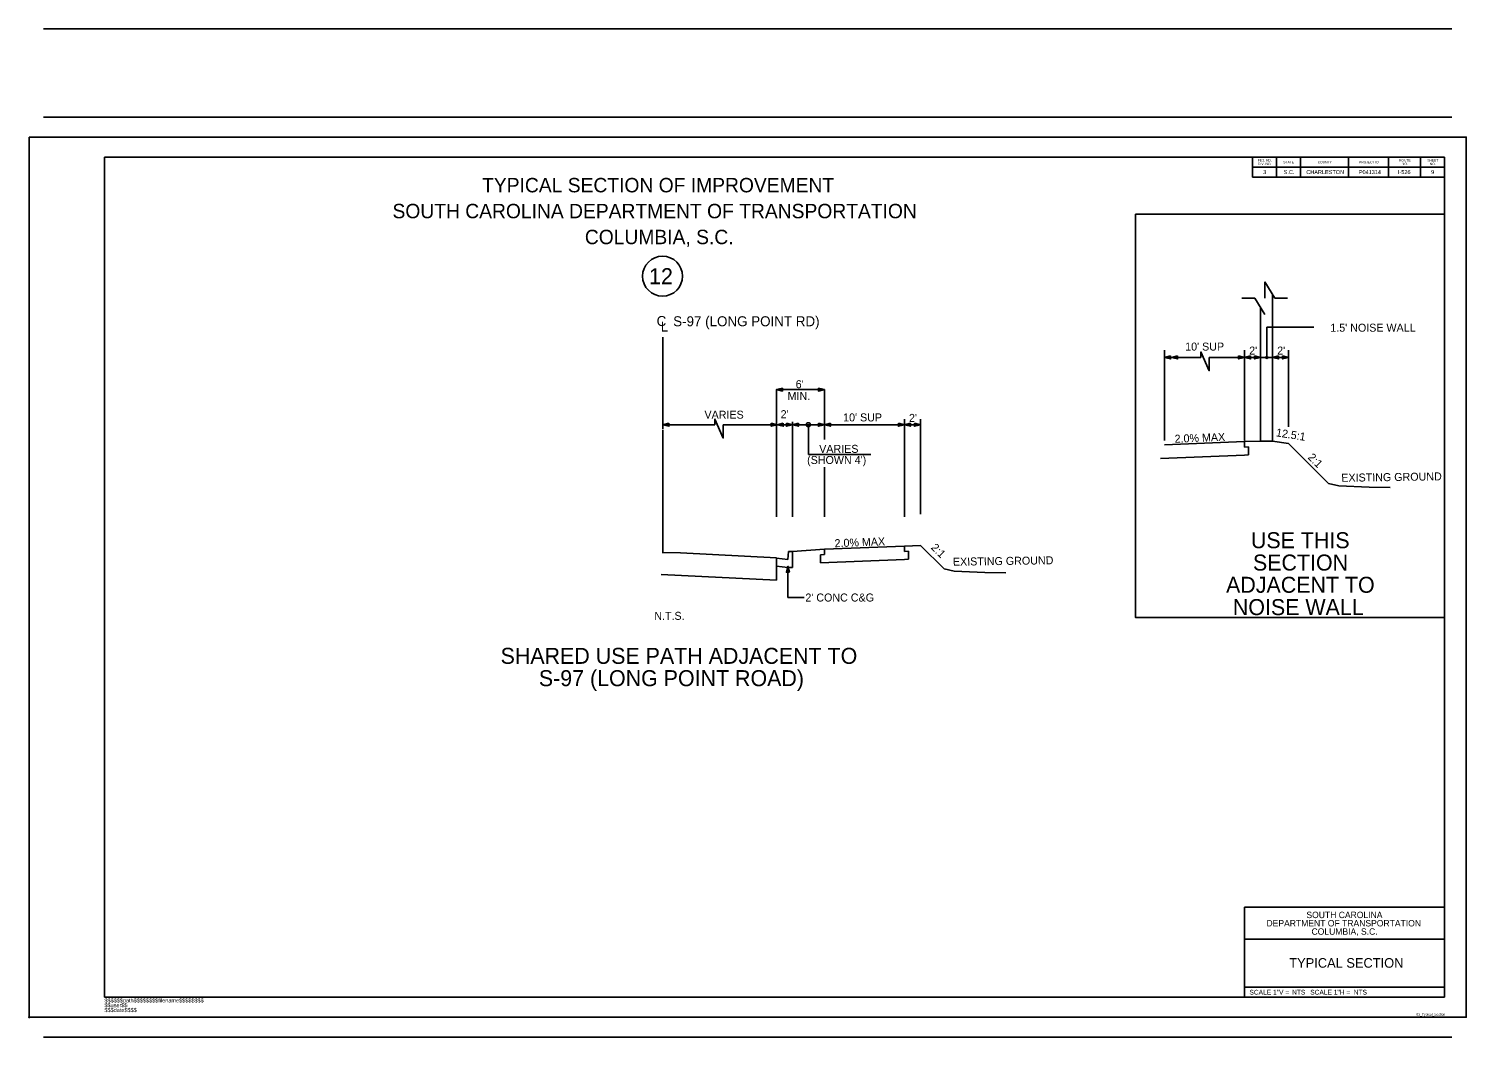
# Model space of a CAD drawing. Extents: x 1413 to 2541, y 8101 to 9215.
# Drawn here: x 1414.7 to 1594.3, y 8100.6 to 8226.7 of the extents above; entities that cross this region are included whole.
import ezdxf

# ---------------------------------------------------------------- set-up
doc = ezdxf.new("R2010")
doc.units = 0
for name, color, linetype in [('Default', 7, 'Continuous'), ('RD_PD_NOISE-WALL-GM', 7, 'Continuous'), ('RD_SHT_Bndy', 7, 'Continuous'), ('RD_SHT_ID', 7, 'Continuous'), ('RD_SHT_IplotShp', 7, 'Continuous'), ('RD_SHT_Snap', 7, 'Continuous'), ('RD_SHT_TX', 7, 'Continuous'), ('RD_XS_Base', 7, 'Continuous'), ('RD_XS_CurbBase', 7, 'Continuous'), ('RD_XS_CurbFront', 7, 'Continuous'), ('RD_XS_CurbTop', 7, 'Continuous'), ('RD_XS_EarthShd', 7, 'Continuous'), ('RD_XS_ExGround', 7, 'Continuous'), ('RD_XS_Pave', 7, 'Continuous'), ('RD_XS_SW', 7, 'Continuous'), ('RD_XS_SWbase', 7, 'Continuous'), ('RD_XS_TieSlope', 7, 'Continuous'), ('RD_XS_TX_TOC', 7, 'Continuous')]:
    doc.layers.add(name, color=color, linetype=linetype)

msp = doc.modelspace()

# ---------------------------------------------------------------- linework, layer by layer
at = {"layer": 'Default'}
for p, q in [((1569.15, 8193.01), (1569.15, 8195.06)), ((1569.15, 8195.06), (1570.4, 8193.01)), ((1566.3, 8193.01), (1567.9, 8193.01)), ((1567.9, 8193.01), (1569.15, 8190.95)), ((1570.4, 8193.01), (1571.98, 8193.01)), ((1569.39, 8189.37), (1575.29, 8189.37)), ((1569.39, 8189.37), (1569.39, 8185.6)), ((1493.93, 8176.61), (1493.93, 8188.11)), ((1556.63, 8175.2), (1556.63, 8186.49)), ((1556.63, 8185.6), (1561.17, 8185.6)), ((1562.19, 8185.6), (1566.52, 8185.6)), ((1566.63, 8175.2), (1566.63, 8186.49)), ((1566.63, 8185.6), (1568.63, 8185.6)), ((1568.63, 8175.2), (1568.63, 8186.49)), ((1570.13, 8185.6), (1568.66, 8185.6)), ((1570.13, 8185.6), (1572.13, 8185.6)), ((1572.13, 8176.91), (1572.13, 8186.49)), ((1508.11, 8165.69), (1508.11, 8181.57)), ((1508.11, 8181.57), (1514.11, 8181.57)), ((1514.11, 8175.35), (1514.11, 8181.57)), ((1493.93, 8177.19), (1500.42, 8177.19)), ((1493.93, 8161.23), (1493.93, 8176.5)), ((1501.44, 8177.19), (1508.11, 8177.19)), ((1503.88, 8177.19), (1515.88, 8177.19)), ((1508.11, 8165.69), (1508.11, 8177.53)), ((1508.11, 8177.19), (1510.11, 8177.19)), ((1510.11, 8165.69), (1510.11, 8177.53)), ((1510.11, 8177.19), (1514.11, 8177.19)), ((1512.11, 8177.19), (1512.11, 8173.45)), ((1514.11, 8177.19), (1524.11, 8177.19)), ((1524.11, 8166.02), (1524.11, 8177.87)), ((1524.11, 8165.69), (1524.11, 8177.53)), ((1524.11, 8177.19), (1526.11, 8177.19)), ((1526.11, 8166.02), (1526.11, 8177.87)), ((1512.11, 8173.45), (1519.9, 8173.45)), ((1514.11, 8165.69), (1514.11, 8171.87)), ((1509.56, 8155.58), (1509.56, 8159.49)), ((1511.6, 8155.58), (1509.56, 8155.58))]:
    msp.add_line(p, q, dxfattribs=at)
for points in [[(1557.38, 8185.79), (1556.63, 8185.6), (1557.38, 8185.42)], [(1558.26, 8185.79), (1557.51, 8185.6), (1558.26, 8185.42)], [(1565.88, 8185.79), (1566.63, 8185.6), (1565.88, 8185.42)], [(1567.38, 8185.79), (1566.63, 8185.6), (1567.38, 8185.42)], [(1567.88, 8185.79), (1568.63, 8185.6), (1567.88, 8185.42)], [(1570.88, 8185.79), (1570.13, 8185.6), (1570.88, 8185.42)], [(1571.38, 8185.79), (1572.13, 8185.6), (1571.38, 8185.42)], [(1508.86, 8181.76), (1508.11, 8181.57), (1508.86, 8181.39)], [(1513.36, 8181.76), (1514.11, 8181.57), (1513.36, 8181.39)], [(1494.68, 8177.38), (1493.93, 8177.19), (1494.68, 8177)], [(1507.47, 8177.38), (1508.22, 8177.19), (1507.47, 8177)], [(1508.97, 8177.38), (1508.22, 8177.19), (1508.97, 8177)], [(1509.36, 8177.38), (1510.11, 8177.19), (1509.36, 8177)], [(1510.86, 8177.38), (1510.11, 8177.19), (1510.86, 8177)], [(1513.36, 8177.38), (1514.11, 8177.19), (1513.36, 8177)], [(1514.86, 8177.38), (1514.11, 8177.19), (1514.86, 8177)], [(1523.36, 8177.38), (1524.11, 8177.19), (1523.36, 8177)], [(1524.86, 8177.38), (1524.11, 8177.19), (1524.86, 8177)], [(1525.36, 8177.38), (1526.11, 8177.19), (1525.36, 8177)], [(1509.74, 8158.74), (1509.56, 8159.49), (1509.37, 8158.74)]]:
    msp.add_lwpolyline(points, close=True, dxfattribs=at)
for points in [[(1561.17, 8185.6), (1561.17, 8186.29), (1562.21, 8183.93), (1562.19, 8185.6)], [(1500.42, 8177.19), (1500.42, 8177.88), (1501.46, 8175.52), (1501.44, 8177.19)]]:
    msp.add_lwpolyline(points, dxfattribs=at)
for centre, radius in [((1493.88, 8195.75), 2.5), ((1569.39, 8185.6), 0.125), ((1512.11, 8177.19), 0.25)]:
    msp.add_circle(centre, radius, dxfattribs=at)
at = {"layer": 'RD_PD_NOISE-WALL-GM'}
for p, q in [((1570.13, 8175.15), (1570.13, 8193.45)), ((1568.63, 8175.15), (1568.63, 8191.81))]:
    msp.add_line(p, q, dxfattribs=at)
at = {"layer": 'RD_SHT_Bndy'}
for p, q in [((1416.53, 8226.67), (1592.53, 8226.67)), ((1416.53, 8215.63), (1592.53, 8215.63)), ((1416.53, 8213.13), (1592.53, 8213.13)), ((1591.63, 8210.63), (1424.13, 8210.63)), ((1424.13, 8210.63), (1424.13, 8105.63)), ((1567.63, 8210.63), (1567.63, 8208.13)), ((1570.63, 8210.63), (1570.63, 8208.13)), ((1573.63, 8210.63), (1573.63, 8208.13)), ((1579.63, 8210.63), (1579.63, 8208.13)), ((1584.63, 8210.63), (1584.63, 8208.13)), ((1588.63, 8210.63), (1588.63, 8208.13)), ((1591.63, 8105.63), (1591.63, 8210.63)), ((1567.63, 8209.38), (1591.63, 8209.38)), ((1567.63, 8208.13), (1591.63, 8208.13)), ((1566.63, 8116.88), (1591.63, 8116.88)), ((1566.63, 8105.63), (1566.63, 8116.88)), ((1566.63, 8112.88), (1591.63, 8112.88)), ((1566.63, 8106.88), (1591.63, 8106.88)), ((1424.13, 8105.63), (1591.63, 8105.63)), ((1416.53, 8100.63), (1592.53, 8100.63))]:
    msp.add_line(p, q, dxfattribs=at)
msp.add_lwpolyline([(1553, 8203.49), (1591.6, 8203.49), (1591.6, 8153.09), (1553, 8153.09)], close=True, dxfattribs=at)
at = {"layer": 'RD_SHT_IplotShp'}
msp.add_lwpolyline([(1414.73, 8213.13), (1594.33, 8213.13), (1594.33, 8103.13), (1414.73, 8103.13)], close=True, dxfattribs=at)
at = {"layer": 'RD_SHT_Snap'}
for p, q in [((1414.73, 8213.13), (1414.73, 8103.13)), ((1594.33, 8213.13), (1594.33, 8103.13))]:
    msp.add_line(p, q, dxfattribs=at)
msp.add_circle((1414.73, 8103.13), 0.0607, dxfattribs=at)
at = {"layer": 'RD_XS_Base'}
for p in [(1508.12, 8160.56), (1493.69, 8158.46)]:
    msp.add_line(p, (1508.12, 8157.74), dxfattribs=at)
at = {"layer": 'RD_XS_CurbBase'}
for p, q in [((1510.12, 8161.35), (1510.12, 8159.35)), ((1509.54, 8159.35), (1508.12, 8159.51)), ((1510.12, 8159.35), (1509.54, 8159.35))]:
    msp.add_line(p, q, dxfattribs=at)
at = {"layer": 'RD_XS_CurbFront'}
msp.add_line((1508.12, 8159.51), (1508.12, 8160.51), dxfattribs=at)
at = {"layer": 'RD_XS_CurbTop'}
for p, q in [((1508.12, 8160.56), (1508.12, 8160.51)), ((1508.12, 8160.51), (1509.54, 8160.35)), ((1509.54, 8160.35), (1509.62, 8161.35)), ((1509.62, 8161.35), (1510.12, 8161.35))]:
    msp.add_line(p, q, dxfattribs=at)
at = {"layer": 'RD_XS_EarthShd'}
for p, q in [((1566.63, 8175.07), (1568.63, 8175.15)), ((1568.63, 8175.15), (1570.13, 8175.15)), ((1570.13, 8175.15), (1572.13, 8174.83)), ((1524.13, 8162.02), (1526.13, 8162.1)), ((1510.12, 8161.35), (1514.12, 8161.62))]:
    msp.add_line(p, q, dxfattribs=at)
at = {"layer": 'RD_XS_ExGround'}
for points in [[(1577.13, 8169.83), (1578.39, 8169.55), (1582.21, 8169.39), (1584.84, 8169.35)], [(1529.06, 8159.16), (1530.33, 8158.88), (1534.15, 8158.71), (1536.78, 8158.68)]]:
    msp.add_lwpolyline(points, dxfattribs=at)
at = {"layer": 'RD_XS_Pave'}
for p, q in [((1493.83, 8161.23), (1496.12, 8161.16)), ((1496.12, 8161.16), (1508.12, 8160.56))]:
    msp.add_line(p, q, dxfattribs=at)
at = {"layer": 'RD_XS_SW'}
for p, q in [((1556.63, 8174.67), (1566.63, 8175.07)), ((1514.12, 8161.62), (1524.13, 8162.02))]:
    msp.add_line(p, q, dxfattribs=at)
at = {"layer": 'RD_XS_SWbase'}
for p, q in [((1566.63, 8174.4), (1566.63, 8175.07)), ((1556.13, 8172.98), (1566.63, 8173.4)), ((1566.63, 8174.4), (1567.13, 8174.42)), ((1566.63, 8173.4), (1567.13, 8173.42)), ((1566.63, 8173.4), (1567.13, 8173.42)), ((1567.13, 8173.42), (1567.13, 8174.42)), ((1524.13, 8161.35), (1524.13, 8162.02)), ((1514.12, 8160.95), (1513.62, 8160.93)), ((1513.62, 8160.93), (1513.62, 8159.93)), ((1513.62, 8159.93), (1524.13, 8160.35)), ((1514.12, 8161.62), (1514.12, 8160.95)), ((1524.63, 8161.37), (1524.13, 8161.35)), ((1524.13, 8160.35), (1524.63, 8160.37)), ((1524.63, 8160.37), (1524.63, 8161.37))]:
    msp.add_line(p, q, dxfattribs=at)
at = {"layer": 'RD_XS_TieSlope'}
for p, q in [((1572.13, 8174.83), (1577.13, 8169.83)), ((1526.13, 8162.1), (1529.06, 8159.16))]:
    msp.add_line(p, q, dxfattribs=at)

# ---------------------------------------------------------------- texts
at = {"layer": 'Default'}
for s, height, p in [('12', 2, (1492.2, 8194.75)), ('C', 1.25, (1493.14, 8189.52)), ('S-97 (LONG POINT RD)', 1.25, (1495.21, 8189.49)), (' L', 1.25, (1493.2, 8188.83)), ("1.5' NOISE WALL", 1, (1577.34, 8188.81)), ("10' SUP", 1, (1559.2, 8186.45)), ("2'", 1, (1567.2, 8185.95)), ("2'", 1, (1570.7, 8185.95)), ("6'", 1, (1510.52, 8181.75)), ('MIN.', 1, (1509.51, 8180.28)), ('VARIES', 1, (1499.12, 8177.94)), ("2'", 1, (1508.64, 8178)), ("10' SUP", 1, (1516.45, 8177.6)), ("2'", 1, (1524.68, 8177.54)), ('VARIES', 1, (1513.46, 8173.67)), ("(SHOWN 4')", 1, (1511.95, 8172.28)), ('USE THIS', 2, (1567.42, 8161.75)), ('SECTION ', 2, (1567.67, 8158.96)), ('ADJACENT TO ', 2, (1564.31, 8156.18)), ("2' CONC C&G", 1, (1511.73, 8155.09)), ('NOISE WALL', 2, (1565.16, 8153.39)), ('N.T.S.', 1, (1492.85, 8152.8)), ('SHARED USE PATH ADJACENT TO', 2, (1473.64, 8147.3)), ('S-97 (LONG POINT ROAD)', 2, (1478.42, 8144.51))]:
    msp.add_text(s, height=height, dxfattribs=at).set_placement(p)
for s, rotation, p in [('12.5:1', 350.9097, (1570.5, 8175.75)), ('2.0% MAX', 2.2906, (1557.9, 8174.92)), ('2:1', 315, (1574.46, 8173.03)), ('EXISTING GROUND', 0.8566, (1578.72, 8170.05)), ('2.0% MAX', 2.2906, (1515.4, 8161.87)), ('2:1', 315, (1527.35, 8161.75)), ('EXISTING GROUND', 0.8566, (1530.18, 8159.56))]:
    msp.add_text(s, height=1, rotation=rotation, dxfattribs=at).set_placement(p)
at = {"layer": 'RD_SHT_ID'}
for s, p in [('$$$$$$path$$$$$$$$filename$$$$$$$$', (1424.13, 8104.98)), ('$$user$$', (1424.13, 8104.38)), ('$$$date$$$$', (1424.13, 8103.78))]:
    msp.add_text(s, height=0.5, rotation=360, dxfattribs=at).set_placement(p)
at = {"layer": 'RD_SHT_TX'}
for s, height, p in [('FED. RD.', 0.3, (1568.26, 8210.08)), ('DIV. NO.', 0.3, (1568.32, 8209.63)), ('3', 0.5, (1568.95, 8208.51)), ('STATE', 0.3, (1571.47, 8209.86)), ('S.C.', 0.5, (1571.51, 8208.51)), ('CHARLESTON', 0.5, (1574.34, 8208.51)), ('COUNTY', 0.3, (1575.77, 8209.86)), ('  P041314 ', 0.5, (1580.52, 8208.51)), ('PROJECT ID', 0.3, (1580.93, 8209.86)), ('  I-526   ', 0.5, (1585.41, 8208.51)), ('ROUTE', 0.3, (1585.93, 8210.08)), ('NO.', 0.3, (1586.29, 8209.63)), ('SHEET', 0.3, (1589.45, 8210.08)), ('NO.', 0.3, (1589.77, 8209.63)), ('9', 0.5, (1589.94, 8208.51)), ('TYPICAL SECTION OF IMPROVEMENT', 1.8, (1471.33, 8206.23)), ('SOUTH CAROLINA DEPARTMENT OF TRANSPORTATION', 1.8, (1460.13, 8202.99)), ('COLUMBIA, S.C.', 1.8, (1484.17, 8199.75)), ('DEPARTMENT OF TRANSPORTATION', 0.8, (1569.36, 8114.48)), ('SOUTH CAROLINA', 0.8, (1574.35, 8115.52)), ('COLUMBIA, S.C.', 0.8, (1574.99, 8113.44)), ('TYPICAL SECTION', 1.2, (1572.21, 8109.32)), ('SCALE 1"V =', 0.6, (1567.23, 8105.96)), (' NTS ', 0.6, (1572.33, 8105.96)), ('SCALE 1"H =', 0.6, (1574.83, 8105.96)), (' NTS ', 0.6, (1580.03, 8105.96)), ('03_Typical_Section', 0.3, (1588.1, 8103.33))]:
    msp.add_text(s, height=height, dxfattribs=at).set_placement(p)
at = {"layer": 'RD_XS_TX_TOC'}
msp.add_text('SWR', height=0.1, dxfattribs=at).set_placement((1513.97, 8161.52))

doc.saveas('drawing.dxf')
